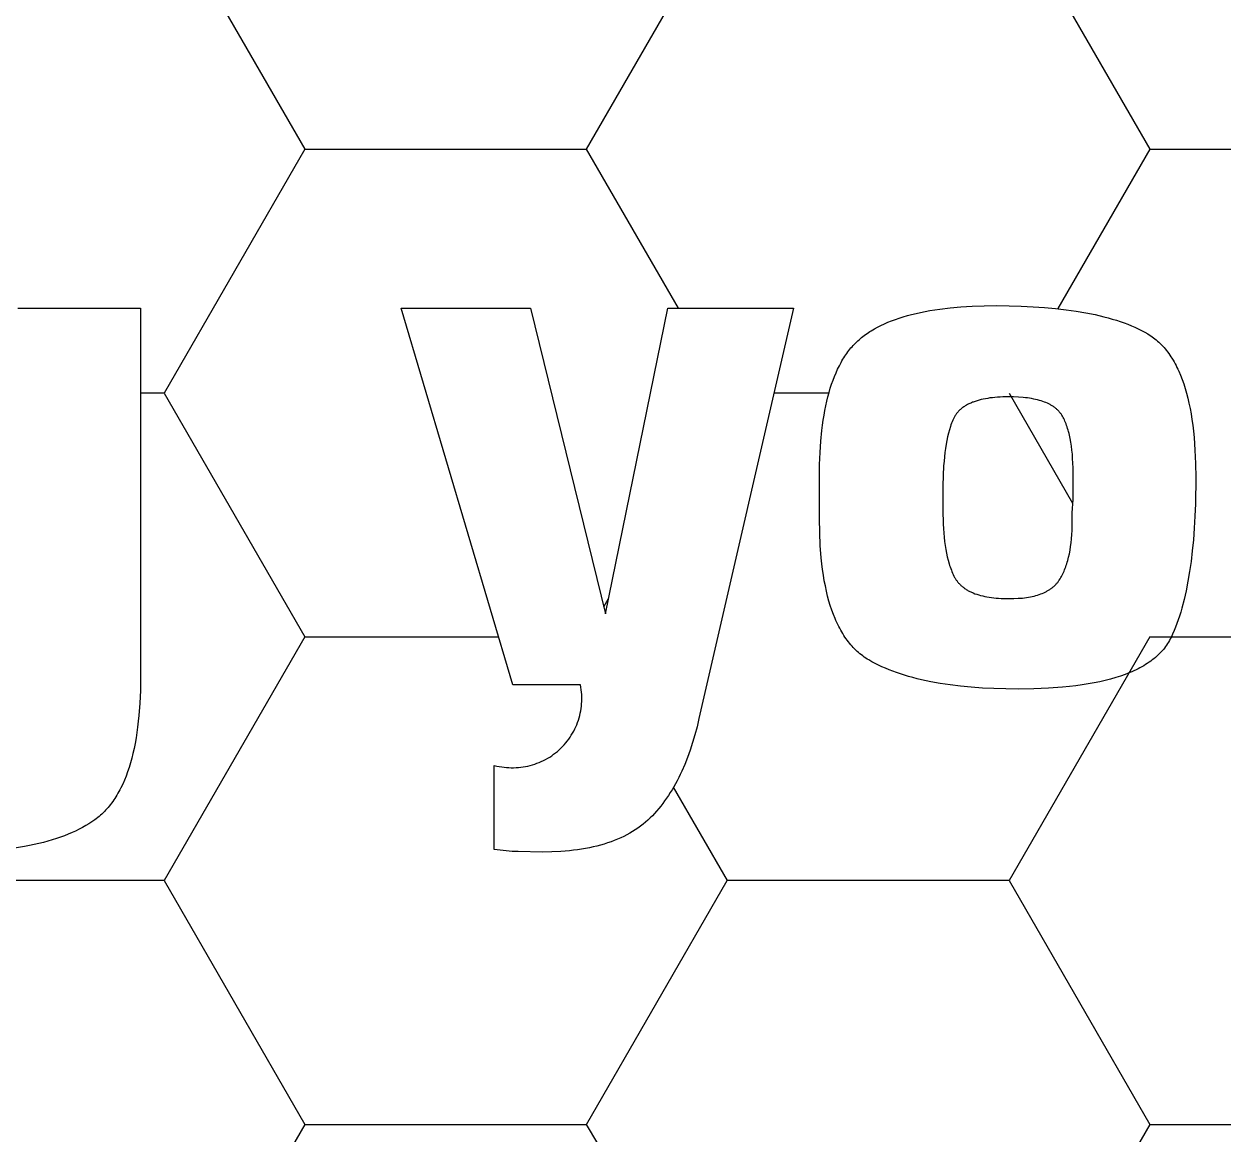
# Model space of a CAD drawing. Header units: millimetres. Extents: x 0 to 80, y 0 to 69.3.
# Drawn here: x 45.93 to 58.72, y 39.78 to 51.62 of the extents above; entities that cross this region are included whole.
import ezdxf

# ---------------------------------------------------------------- set-up
doc = ezdxf.new("R2010")
doc.units = ezdxf.units.MM
doc.header["$MEASUREMENT"] = 0
doc.layers.add('HEX_BACKGROUND', color=3, linetype='CONTINUOUS')
doc.layers.add('TEXT', color=5, linetype='CONTINUOUS')

msp = doc.modelspace()

# ---------------------------------------------------------------- linework, layer by layer
at = {"layer": 'HEX_BACKGROUND'}
for p, q in [((47.426, 52.88), (48.927, 50.28)), ((51.929, 50.28), (53.43, 52.88)), ((56.433, 52.88), (57.934, 50.28)), ((48.927, 50.28), (47.426, 47.68)), ((48.927, 50.28), (51.929, 50.28)), ((52.908, 48.586), (51.93, 50.28)), ((57.934, 50.28), (56.953, 48.58)), ((57.934, 50.28), (60.936, 50.28)), ((47.426, 47.68), (47.175, 47.68)), ((47.426, 47.68), (48.927, 45.08)), ((54.513, 47.68), (53.928, 47.68)), ((56.433, 47.68), (57.111, 46.505)), ((52.114, 45.399), (52.165, 45.489)), ((48.927, 45.08), (47.426, 42.48)), ((48.927, 45.08), (50.991, 45.08)), ((57.934, 45.08), (56.433, 42.48)), ((57.934, 45.08), (59.195, 45.08)), ((53.431, 42.48), (52.856, 43.475)), ((47.426, 42.48), (44.424, 42.48)), ((47.426, 42.48), (48.927, 39.88)), ((51.929, 39.88), (53.43, 42.48)), ((56.433, 42.48), (53.431, 42.48)), ((56.433, 42.48), (57.934, 39.88)), ((48.927, 39.88), (48.337, 38.857)), ((48.927, 39.88), (51.929, 39.88)), ((52.048, 39.675), (51.93, 39.88)), ((57.934, 39.88), (57.333, 38.839)), ((57.934, 39.88), (60.936, 39.88))]:
    msp.add_line(p, q, dxfattribs=at)
at = {"layer": 'TEXT'}
for p, q in [((56.041, 48.606), (56.167, 48.61)), ((56.167, 48.61), (56.297, 48.612)), ((56.297, 48.612), (56.433, 48.61)), ((56.433, 48.61), (56.564, 48.607)), ((45.866, 48.586), (47.175, 48.586)), ((47.175, 48.586), (47.175, 44.653)), ((51.142, 44.567), (49.954, 48.586)), ((49.954, 48.586), (51.332, 48.586)), ((51.332, 48.586), (52.132, 45.324)), ((52.132, 45.324), (52.795, 48.586)), ((52.795, 48.586), (54.137, 48.586)), ((54.137, 48.586), (53.147, 44.3)), ((55.262, 48.48), (55.305, 48.493)), ((55.305, 48.493), (55.349, 48.506)), ((55.349, 48.506), (55.395, 48.518)), ((55.395, 48.518), (55.442, 48.529)), ((55.442, 48.529), (55.49, 48.54)), ((55.49, 48.54), (55.539, 48.55)), ((55.539, 48.55), (55.59, 48.559)), ((55.59, 48.559), (55.695, 48.575)), ((55.695, 48.575), (55.805, 48.588)), ((55.805, 48.588), (55.92, 48.598)), ((55.92, 48.598), (56.041, 48.606)), ((56.564, 48.607), (56.69, 48.601)), ((56.69, 48.601), (56.811, 48.593)), ((56.811, 48.593), (56.928, 48.582)), ((56.928, 48.582), (57.041, 48.569)), ((57.041, 48.569), (57.149, 48.554)), ((57.149, 48.554), (57.252, 48.536)), ((57.252, 48.536), (57.35, 48.516)), ((57.35, 48.516), (57.444, 48.494)), ((57.444, 48.494), (57.489, 48.482)), ((54.965, 48.345), (54.998, 48.364)), ((54.998, 48.364), (55.032, 48.383)), ((55.032, 48.383), (55.067, 48.401)), ((55.067, 48.401), (55.104, 48.418)), ((55.104, 48.418), (55.141, 48.435)), ((55.141, 48.435), (55.18, 48.45)), ((55.18, 48.45), (55.221, 48.465)), ((55.221, 48.465), (55.262, 48.48)), ((57.489, 48.482), (57.534, 48.469)), ((57.534, 48.469), (57.577, 48.456)), ((57.577, 48.456), (57.618, 48.442)), ((57.618, 48.442), (57.659, 48.428)), ((57.659, 48.428), (57.698, 48.413)), ((57.698, 48.413), (57.737, 48.397)), ((57.737, 48.397), (57.774, 48.381)), ((57.774, 48.381), (57.81, 48.364)), ((57.81, 48.364), (57.845, 48.347)), ((54.809, 48.225), (54.821, 48.237)), ((54.821, 48.237), (54.834, 48.249)), ((54.834, 48.249), (54.848, 48.26)), ((54.848, 48.26), (54.861, 48.271)), ((54.861, 48.271), (54.875, 48.283)), ((54.875, 48.283), (54.889, 48.293)), ((54.889, 48.293), (54.904, 48.304)), ((54.904, 48.304), (54.919, 48.315)), ((54.919, 48.315), (54.934, 48.325)), ((54.934, 48.325), (54.949, 48.335)), ((54.949, 48.335), (54.965, 48.345)), ((57.845, 48.347), (57.879, 48.329)), ((57.879, 48.329), (57.911, 48.31)), ((57.911, 48.31), (57.927, 48.301)), ((57.927, 48.301), (57.943, 48.291)), ((57.943, 48.291), (57.958, 48.28)), ((57.958, 48.28), (57.973, 48.269)), ((57.973, 48.269), (57.988, 48.258)), ((57.988, 48.258), (58.003, 48.246)), ((58.003, 48.246), (58.017, 48.233)), ((58.017, 48.233), (58.031, 48.221)), ((54.693, 48.088), (54.704, 48.103)), ((54.704, 48.103), (54.715, 48.118)), ((54.715, 48.118), (54.726, 48.133)), ((54.726, 48.133), (54.737, 48.147)), ((54.737, 48.147), (54.748, 48.161)), ((54.748, 48.161), (54.76, 48.174)), ((54.76, 48.174), (54.772, 48.188)), ((54.772, 48.188), (54.784, 48.201)), ((54.784, 48.201), (54.796, 48.213)), ((54.796, 48.213), (54.809, 48.225)), ((58.031, 48.221), (58.045, 48.207)), ((58.045, 48.207), (58.059, 48.194)), ((58.059, 48.194), (58.072, 48.179)), ((58.072, 48.179), (58.085, 48.165)), ((58.085, 48.165), (58.098, 48.15)), ((58.098, 48.15), (58.111, 48.134)), ((58.111, 48.134), (58.123, 48.118)), ((58.123, 48.118), (58.135, 48.102)), ((58.135, 48.102), (58.147, 48.085)), ((54.606, 47.935), (54.624, 47.971)), ((54.624, 47.971), (54.643, 48.006)), ((54.643, 48.006), (54.652, 48.023)), ((54.652, 48.023), (54.662, 48.04)), ((54.662, 48.04), (54.672, 48.056)), ((54.672, 48.056), (54.683, 48.072)), ((54.683, 48.072), (54.693, 48.088)), ((58.147, 48.085), (58.159, 48.067)), ((58.159, 48.067), (58.17, 48.05)), ((58.17, 48.05), (58.181, 48.031)), ((58.181, 48.031), (58.192, 48.013)), ((58.192, 48.013), (58.203, 47.993)), ((58.203, 47.993), (58.213, 47.974)), ((58.213, 47.974), (58.223, 47.954)), ((54.557, 47.817), (54.572, 47.858)), ((54.572, 47.858), (54.589, 47.897)), ((54.589, 47.897), (54.606, 47.935)), ((58.223, 47.954), (58.233, 47.933)), ((58.233, 47.933), (58.243, 47.912)), ((58.243, 47.912), (58.261, 47.869)), ((58.261, 47.869), (58.279, 47.824)), ((54.515, 47.687), (54.528, 47.732)), ((54.528, 47.732), (54.542, 47.775)), ((54.542, 47.775), (54.557, 47.817)), ((58.279, 47.824), (58.295, 47.777)), ((58.295, 47.777), (58.311, 47.728)), ((58.311, 47.728), (58.325, 47.677)), ((54.48, 47.545), (54.491, 47.594)), ((54.491, 47.594), (54.502, 47.641)), ((54.502, 47.641), (54.515, 47.687)), ((56.071, 47.591), (56.052, 47.584)), ((56.092, 47.598), (56.071, 47.591)), ((56.113, 47.604), (56.092, 47.598)), ((56.135, 47.61), (56.113, 47.604)), ((56.158, 47.615), (56.135, 47.61)), ((56.181, 47.619), (56.158, 47.615)), ((56.206, 47.623), (56.181, 47.619)), ((56.23, 47.627), (56.206, 47.623)), ((56.256, 47.63), (56.23, 47.627)), ((56.283, 47.633), (56.256, 47.63)), ((56.31, 47.635), (56.283, 47.633)), ((56.338, 47.637), (56.31, 47.635)), ((56.367, 47.638), (56.338, 47.637)), ((56.427, 47.639), (56.367, 47.638)), ((56.481, 47.638), (56.427, 47.639)), ((56.533, 47.636), (56.481, 47.638)), ((56.583, 47.632), (56.533, 47.636)), ((56.607, 47.63), (56.583, 47.632)), ((56.63, 47.627), (56.607, 47.63)), ((56.652, 47.624), (56.63, 47.627)), ((56.674, 47.62), (56.652, 47.624)), ((56.696, 47.616), (56.674, 47.62)), ((56.716, 47.612), (56.696, 47.616)), ((56.736, 47.607), (56.716, 47.612)), ((56.756, 47.602), (56.736, 47.607)), ((56.774, 47.597), (56.756, 47.602)), ((56.792, 47.591), (56.774, 47.597)), ((56.81, 47.584), (56.792, 47.591)), ((58.325, 47.677), (58.339, 47.625)), ((58.339, 47.625), (58.351, 47.571)), ((54.461, 47.444), (54.47, 47.495)), ((54.47, 47.495), (54.48, 47.545)), ((55.874, 47.461), (55.869, 47.455)), ((55.88, 47.468), (55.874, 47.461)), ((55.885, 47.474), (55.88, 47.468)), ((55.891, 47.481), (55.885, 47.474)), ((55.896, 47.487), (55.891, 47.481)), ((55.902, 47.493), (55.896, 47.487)), ((55.909, 47.499), (55.902, 47.493)), ((55.915, 47.504), (55.909, 47.499)), ((55.921, 47.51), (55.915, 47.504)), ((55.928, 47.516), (55.921, 47.51)), ((55.935, 47.521), (55.928, 47.516)), ((55.942, 47.526), (55.935, 47.521)), ((55.95, 47.532), (55.942, 47.526)), ((55.957, 47.537), (55.95, 47.532)), ((55.965, 47.542), (55.957, 47.537)), ((55.973, 47.546), (55.965, 47.542)), ((55.981, 47.551), (55.973, 47.546)), ((55.989, 47.556), (55.981, 47.551)), ((55.997, 47.56), (55.989, 47.556)), ((56.006, 47.564), (55.997, 47.56)), ((56.015, 47.569), (56.006, 47.564)), ((56.024, 47.573), (56.015, 47.569)), ((56.033, 47.577), (56.024, 47.573)), ((56.042, 47.581), (56.033, 47.577)), ((56.052, 47.584), (56.042, 47.581)), ((56.827, 47.578), (56.81, 47.584)), ((56.843, 47.571), (56.827, 47.578)), ((56.851, 47.567), (56.843, 47.571)), ((56.858, 47.563), (56.851, 47.567)), ((56.866, 47.56), (56.858, 47.563)), ((56.873, 47.556), (56.866, 47.56)), ((56.88, 47.552), (56.873, 47.556)), ((56.887, 47.548), (56.88, 47.552)), ((56.894, 47.543), (56.887, 47.548)), ((56.901, 47.539), (56.894, 47.543)), ((56.908, 47.535), (56.901, 47.539)), ((56.914, 47.53), (56.908, 47.535)), ((56.92, 47.526), (56.914, 47.53)), ((56.926, 47.521), (56.92, 47.526)), ((56.932, 47.516), (56.926, 47.521)), ((56.938, 47.511), (56.932, 47.516)), ((56.944, 47.506), (56.938, 47.511)), ((56.949, 47.501), (56.944, 47.506)), ((56.954, 47.496), (56.949, 47.501)), ((56.959, 47.491), (56.954, 47.496)), ((56.964, 47.485), (56.959, 47.491)), ((56.969, 47.48), (56.964, 47.485)), ((56.974, 47.474), (56.969, 47.48)), ((56.978, 47.469), (56.974, 47.474)), ((56.983, 47.463), (56.978, 47.469)), ((56.987, 47.457), (56.983, 47.463)), ((58.351, 47.571), (58.363, 47.515)), ((58.363, 47.515), (58.373, 47.457)), ((54.438, 47.281), (54.445, 47.337)), ((54.445, 47.337), (54.453, 47.391)), ((54.453, 47.391), (54.461, 47.444)), ((55.814, 47.341), (55.809, 47.324)), ((55.82, 47.357), (55.814, 47.341)), ((55.826, 47.374), (55.82, 47.357)), ((55.833, 47.389), (55.826, 47.374)), ((55.836, 47.397), (55.833, 47.389)), ((55.84, 47.405), (55.836, 47.397)), ((55.843, 47.412), (55.84, 47.405)), ((55.847, 47.42), (55.843, 47.412)), ((55.851, 47.427), (55.847, 47.42)), ((55.856, 47.434), (55.851, 47.427)), ((55.86, 47.441), (55.856, 47.434)), ((55.865, 47.448), (55.86, 47.441)), ((55.869, 47.455), (55.865, 47.448)), ((56.991, 47.451), (56.987, 47.457)), ((56.995, 47.445), (56.991, 47.451)), ((57.002, 47.433), (56.995, 47.445)), ((57.009, 47.42), (57.002, 47.433)), ((57.016, 47.407), (57.009, 47.42)), ((57.023, 47.393), (57.016, 47.407)), ((57.029, 47.379), (57.023, 47.393)), ((57.036, 47.365), (57.029, 47.379)), ((57.042, 47.35), (57.036, 47.365)), ((57.047, 47.334), (57.042, 47.35)), ((57.053, 47.318), (57.047, 47.334)), ((58.373, 47.457), (58.383, 47.397)), ((58.383, 47.397), (58.391, 47.336)), ((58.391, 47.336), (58.399, 47.272)), ((54.427, 47.166), (54.438, 47.281)), ((55.778, 47.214), (55.77, 47.174)), ((55.788, 47.252), (55.778, 47.214)), ((55.798, 47.289), (55.788, 47.252)), ((55.809, 47.324), (55.798, 47.289)), ((57.058, 47.302), (57.053, 47.318)), ((57.063, 47.285), (57.058, 47.302)), ((57.068, 47.268), (57.063, 47.285)), ((57.073, 47.25), (57.068, 47.268)), ((57.077, 47.232), (57.073, 47.25)), ((57.085, 47.195), (57.077, 47.232)), ((58.399, 47.272), (58.405, 47.207)), ((58.405, 47.207), (58.415, 47.072)), ((54.419, 47.045), (54.427, 47.166)), ((55.755, 47.09), (55.749, 47.046)), ((55.762, 47.133), (55.755, 47.09)), ((55.77, 47.174), (55.762, 47.133)), ((57.092, 47.155), (57.085, 47.195)), ((57.098, 47.114), (57.092, 47.155)), ((57.103, 47.071), (57.098, 47.114)), ((54.414, 46.919), (54.419, 47.045)), ((55.74, 46.953), (55.736, 46.904)), ((55.744, 47), (55.74, 46.953)), ((55.749, 47.046), (55.744, 47)), ((57.108, 47.027), (57.103, 47.071)), ((57.111, 46.98), (57.108, 47.027)), ((57.113, 46.932), (57.111, 46.98)), ((58.415, 47.072), (58.421, 46.929)), ((54.413, 46.787), (54.414, 46.919)), ((55.736, 46.904), (55.731, 46.801)), ((57.115, 46.882), (57.113, 46.932)), ((57.115, 46.83), (57.115, 46.882)), ((57.115, 46.546), (57.115, 46.83)), ((58.421, 46.929), (58.423, 46.778)), ((54.413, 46.339), (54.413, 46.787)), ((55.731, 46.801), (55.729, 46.692)), ((55.729, 46.692), (55.729, 46.58)), ((58.423, 46.778), (58.419, 46.499)), ((55.729, 46.58), (55.729, 46.383)), ((57.107, 46.404), (57.115, 46.546)), ((58.419, 46.499), (58.414, 46.367)), ((54.415, 46.193), (54.413, 46.339)), ((55.729, 46.383), (55.73, 46.332)), ((55.73, 46.332), (55.731, 46.282)), ((57.107, 46.262), (57.107, 46.404)), ((58.414, 46.367), (58.407, 46.239)), ((54.421, 46.054), (54.415, 46.193)), ((55.731, 46.282), (55.734, 46.234)), ((55.734, 46.234), (55.737, 46.187)), ((55.737, 46.187), (55.741, 46.141)), ((57.102, 46.17), (57.105, 46.215)), ((57.105, 46.215), (57.107, 46.262)), ((58.407, 46.239), (58.398, 46.116)), ((54.431, 45.922), (54.421, 46.054)), ((55.741, 46.141), (55.746, 46.097)), ((55.746, 46.097), (55.752, 46.054)), ((55.752, 46.054), (55.759, 46.012)), ((57.089, 46.043), (57.095, 46.084)), ((57.095, 46.084), (57.099, 46.126)), ((57.099, 46.126), (57.102, 46.17)), ((58.398, 46.116), (58.386, 45.998)), ((55.759, 46.012), (55.766, 45.972)), ((55.766, 45.972), (55.775, 45.933)), ((55.775, 45.933), (55.784, 45.896)), ((57.059, 45.893), (57.068, 45.929)), ((57.068, 45.929), (57.076, 45.965)), ((57.076, 45.965), (57.083, 46.003)), ((57.083, 46.003), (57.089, 46.043)), ((58.386, 45.998), (58.373, 45.885)), ((54.438, 45.859), (54.431, 45.922)), ((54.445, 45.797), (54.438, 45.859)), ((54.454, 45.737), (54.445, 45.797)), ((55.784, 45.896), (55.795, 45.86)), ((55.795, 45.86), (55.8, 45.842)), ((55.8, 45.842), (55.806, 45.825)), ((55.806, 45.825), (55.812, 45.808)), ((55.812, 45.808), (55.818, 45.791)), ((57.02, 45.781), (57.026, 45.796)), ((57.026, 45.796), (57.032, 45.811)), ((57.032, 45.811), (57.038, 45.827)), ((57.038, 45.827), (57.043, 45.843)), ((57.043, 45.843), (57.049, 45.859)), ((57.049, 45.859), (57.054, 45.876)), ((57.054, 45.876), (57.059, 45.893)), ((58.373, 45.885), (58.358, 45.776)), ((54.464, 45.678), (54.454, 45.737)), ((54.475, 45.622), (54.464, 45.678)), ((55.818, 45.791), (55.825, 45.775)), ((55.825, 45.775), (55.832, 45.759)), ((55.832, 45.759), (55.838, 45.744)), ((55.838, 45.744), (55.846, 45.728)), ((55.846, 45.728), (55.849, 45.721)), ((55.849, 45.721), (55.853, 45.714)), ((55.853, 45.714), (55.857, 45.706)), ((55.857, 45.706), (55.862, 45.699)), ((55.862, 45.699), (55.866, 45.692)), ((55.866, 45.692), (55.871, 45.685)), ((55.871, 45.685), (55.875, 45.679)), ((55.875, 45.679), (55.88, 45.672)), ((55.88, 45.672), (55.885, 45.665)), ((56.956, 45.667), (56.96, 45.673)), ((56.96, 45.673), (56.965, 45.679)), ((56.965, 45.679), (56.969, 45.685)), ((56.969, 45.685), (56.977, 45.698)), ((56.977, 45.698), (56.984, 45.711)), ((56.984, 45.711), (56.992, 45.724)), ((56.992, 45.724), (56.999, 45.738)), ((56.999, 45.738), (57.006, 45.752)), ((57.006, 45.752), (57.013, 45.766)), ((57.013, 45.766), (57.02, 45.781)), ((58.34, 45.672), (58.321, 45.572)), ((58.358, 45.776), (58.34, 45.672)), ((54.486, 45.567), (54.475, 45.622)), ((54.499, 45.514), (54.486, 45.567)), ((55.885, 45.665), (55.891, 45.659)), ((55.891, 45.659), (55.896, 45.653)), ((55.896, 45.653), (55.902, 45.647)), ((55.902, 45.647), (55.908, 45.64)), ((55.908, 45.64), (55.914, 45.635)), ((55.914, 45.635), (55.92, 45.629)), ((55.92, 45.629), (55.926, 45.623)), ((55.926, 45.623), (55.933, 45.617)), ((55.933, 45.617), (55.939, 45.612)), ((55.939, 45.612), (55.946, 45.607)), ((55.946, 45.607), (55.953, 45.601)), ((55.953, 45.601), (55.96, 45.596)), ((55.96, 45.596), (55.968, 45.591)), ((55.968, 45.591), (55.975, 45.586)), ((55.975, 45.586), (55.983, 45.582)), ((55.983, 45.582), (55.991, 45.577)), ((55.991, 45.577), (55.999, 45.572)), ((55.999, 45.572), (56.007, 45.568)), ((56.007, 45.568), (56.016, 45.564)), ((56.016, 45.564), (56.024, 45.559)), ((56.024, 45.559), (56.033, 45.555)), ((56.033, 45.555), (56.042, 45.551)), ((56.042, 45.551), (56.051, 45.548)), ((56.051, 45.548), (56.07, 45.54)), ((56.07, 45.54), (56.089, 45.534)), ((56.771, 45.537), (56.787, 45.543)), ((56.787, 45.543), (56.803, 45.55)), ((56.803, 45.55), (56.818, 45.557)), ((56.818, 45.557), (56.826, 45.561)), ((56.826, 45.561), (56.833, 45.565)), ((56.833, 45.565), (56.84, 45.569)), ((56.84, 45.569), (56.848, 45.573)), ((56.848, 45.573), (56.854, 45.577)), ((56.854, 45.577), (56.861, 45.581)), ((56.861, 45.581), (56.868, 45.585)), ((56.868, 45.585), (56.874, 45.59)), ((56.874, 45.59), (56.881, 45.594)), ((56.881, 45.594), (56.887, 45.599)), ((56.887, 45.599), (56.893, 45.603)), ((56.893, 45.603), (56.899, 45.608)), ((56.899, 45.608), (56.905, 45.613)), ((56.905, 45.613), (56.911, 45.618)), ((56.911, 45.618), (56.916, 45.623)), ((56.916, 45.623), (56.922, 45.628)), ((56.922, 45.628), (56.927, 45.634)), ((56.927, 45.634), (56.932, 45.639)), ((56.932, 45.639), (56.937, 45.644)), ((56.937, 45.644), (56.942, 45.65)), ((56.942, 45.65), (56.947, 45.656)), ((56.947, 45.656), (56.952, 45.661)), ((56.952, 45.661), (56.956, 45.667)), ((58.321, 45.572), (58.299, 45.477)), ((54.513, 45.462), (54.499, 45.514)), ((54.528, 45.413), (54.513, 45.462)), ((54.544, 45.365), (54.528, 45.413)), ((56.089, 45.534), (56.11, 45.527)), ((56.11, 45.527), (56.13, 45.521)), ((56.13, 45.521), (56.152, 45.516)), ((56.152, 45.516), (56.174, 45.511)), ((56.174, 45.511), (56.197, 45.506)), ((56.197, 45.506), (56.221, 45.502)), ((56.221, 45.502), (56.245, 45.499)), ((56.245, 45.499), (56.27, 45.496)), ((56.27, 45.496), (56.296, 45.493)), ((56.296, 45.493), (56.322, 45.491)), ((56.322, 45.491), (56.35, 45.49)), ((56.35, 45.49), (56.377, 45.488)), ((56.377, 45.488), (56.435, 45.487)), ((56.435, 45.487), (56.485, 45.488)), ((56.485, 45.488), (56.532, 45.491)), ((56.532, 45.491), (56.555, 45.492)), ((56.555, 45.492), (56.577, 45.494)), ((56.577, 45.494), (56.599, 45.497)), ((56.599, 45.497), (56.62, 45.5)), ((56.62, 45.5), (56.641, 45.503)), ((56.641, 45.503), (56.661, 45.507)), ((56.661, 45.507), (56.681, 45.511)), ((56.681, 45.511), (56.7, 45.515)), ((56.7, 45.515), (56.718, 45.52)), ((56.718, 45.52), (56.736, 45.525)), ((56.736, 45.525), (56.754, 45.531)), ((56.754, 45.531), (56.771, 45.537)), ((58.299, 45.477), (58.276, 45.387)), ((54.561, 45.319), (54.544, 45.365)), ((54.579, 45.274), (54.561, 45.319)), ((58.25, 45.302), (58.236, 45.261)), ((58.263, 45.344), (58.25, 45.302)), ((58.276, 45.387), (58.263, 45.344)), ((54.588, 45.253), (54.579, 45.274)), ((54.598, 45.231), (54.588, 45.253)), ((54.608, 45.211), (54.598, 45.231)), ((54.618, 45.19), (54.608, 45.211)), ((54.628, 45.171), (54.618, 45.19)), ((54.639, 45.151), (54.628, 45.171)), ((58.208, 45.183), (58.193, 45.146)), ((58.222, 45.221), (58.208, 45.183)), ((58.236, 45.261), (58.222, 45.221)), ((54.65, 45.132), (54.639, 45.151)), ((54.661, 45.114), (54.65, 45.132)), ((54.672, 45.095), (54.661, 45.114)), ((54.684, 45.078), (54.672, 45.095)), ((54.696, 45.06), (54.684, 45.078)), ((54.708, 45.044), (54.696, 45.06)), ((54.72, 45.027), (54.708, 45.044)), ((58.143, 45.04), (58.134, 45.024)), ((58.152, 45.057), (58.143, 45.04)), ((58.161, 45.074), (58.152, 45.057)), ((58.177, 45.109), (58.161, 45.074)), ((58.193, 45.146), (58.177, 45.109)), ((54.733, 45.011), (54.72, 45.027)), ((54.746, 44.996), (54.733, 45.011)), ((54.759, 44.981), (54.746, 44.996)), ((54.773, 44.966), (54.759, 44.981)), ((54.786, 44.952), (54.773, 44.966)), ((54.8, 44.938), (54.786, 44.952)), ((54.815, 44.925), (54.8, 44.938)), ((54.829, 44.912), (54.815, 44.925)), ((54.844, 44.899), (54.829, 44.912)), ((58.038, 44.901), (58.023, 44.887)), ((58.052, 44.916), (58.038, 44.901)), ((58.065, 44.93), (58.052, 44.916)), ((58.078, 44.945), (58.065, 44.93)), ((58.09, 44.96), (58.078, 44.945)), ((58.102, 44.976), (58.09, 44.96)), ((58.113, 44.992), (58.102, 44.976)), ((58.124, 45.008), (58.113, 44.992)), ((58.134, 45.024), (58.124, 45.008)), ((54.859, 44.887), (54.844, 44.899)), ((54.874, 44.876), (54.859, 44.887)), ((54.89, 44.864), (54.874, 44.876)), ((54.905, 44.854), (54.89, 44.864)), ((54.921, 44.843), (54.905, 44.854)), ((54.938, 44.833), (54.921, 44.843)), ((54.971, 44.814), (54.938, 44.833)), ((55.005, 44.796), (54.971, 44.814)), ((55.041, 44.778), (55.005, 44.796)), ((55.077, 44.761), (55.041, 44.778)), ((57.889, 44.784), (57.869, 44.772)), ((57.907, 44.796), (57.889, 44.784)), ((57.926, 44.808), (57.907, 44.796)), ((57.943, 44.821), (57.926, 44.808)), ((57.96, 44.833), (57.943, 44.821)), ((57.977, 44.846), (57.96, 44.833)), ((57.993, 44.86), (57.977, 44.846)), ((58.009, 44.873), (57.993, 44.86)), ((58.023, 44.887), (58.009, 44.873)), ((47.175, 44.653), (47.173, 44.509)), ((55.115, 44.744), (55.077, 44.761)), ((55.154, 44.728), (55.115, 44.744)), ((55.193, 44.713), (55.154, 44.728)), ((55.234, 44.698), (55.193, 44.713)), ((55.276, 44.684), (55.234, 44.698)), ((55.319, 44.67), (55.276, 44.684)), ((55.363, 44.657), (55.319, 44.67)), ((55.408, 44.645), (55.363, 44.657)), ((55.454, 44.633), (55.408, 44.645)), ((57.57, 44.645), (57.516, 44.629)), ((57.622, 44.661), (57.57, 44.645)), ((57.672, 44.679), (57.622, 44.661)), ((57.696, 44.688), (57.672, 44.679)), ((57.719, 44.698), (57.696, 44.688)), ((57.742, 44.708), (57.719, 44.698)), ((57.765, 44.718), (57.742, 44.708)), ((57.787, 44.728), (57.765, 44.718)), ((57.808, 44.739), (57.787, 44.728)), ((57.829, 44.75), (57.808, 44.739)), ((57.85, 44.761), (57.829, 44.75)), ((57.869, 44.772), (57.85, 44.761)), ((51.865, 44.567), (51.142, 44.567)), ((51.87, 44.542), (51.865, 44.567)), ((51.873, 44.516), (51.87, 44.542)), ((51.876, 44.491), (51.873, 44.516)), ((55.501, 44.622), (55.454, 44.633)), ((55.598, 44.601), (55.501, 44.622)), ((55.7, 44.583), (55.598, 44.601)), ((55.806, 44.567), (55.7, 44.583)), ((55.916, 44.554), (55.806, 44.567)), ((56.03, 44.543), (55.916, 44.554)), ((56.149, 44.534), (56.03, 44.543)), ((56.272, 44.528), (56.149, 44.534)), ((56.399, 44.525), (56.272, 44.528)), ((56.53, 44.523), (56.399, 44.525)), ((56.697, 44.526), (56.53, 44.523)), ((56.855, 44.532), (56.697, 44.526)), ((57.004, 44.543), (56.855, 44.532)), ((57.076, 44.55), (57.004, 44.543)), ((57.145, 44.558), (57.076, 44.55)), ((57.212, 44.567), (57.145, 44.558)), ((57.277, 44.577), (57.212, 44.567)), ((57.34, 44.589), (57.277, 44.577)), ((57.401, 44.601), (57.34, 44.589)), ((57.459, 44.614), (57.401, 44.601)), ((57.516, 44.629), (57.459, 44.614)), ((47.173, 44.509), (47.167, 44.373)), ((51.878, 44.466), (51.876, 44.491)), ((51.877, 44.365), (51.879, 44.39)), ((51.879, 44.441), (51.878, 44.466)), ((51.879, 44.415), (51.879, 44.441)), ((51.879, 44.39), (51.879, 44.415)), ((47.167, 44.373), (47.157, 44.242)), ((51.857, 44.24), (51.862, 44.264)), ((51.862, 44.264), (51.867, 44.289)), ((51.867, 44.289), (51.872, 44.314)), ((51.872, 44.314), (51.875, 44.339)), ((51.875, 44.339), (51.877, 44.365)), ((53.147, 44.3), (53.128, 44.209)), ((47.151, 44.18), (47.144, 44.118)), ((47.157, 44.242), (47.151, 44.18)), ((51.815, 44.12), (51.825, 44.143)), ((51.825, 44.143), (51.834, 44.167)), ((51.834, 44.167), (51.842, 44.191)), ((51.842, 44.191), (51.85, 44.215)), ((51.85, 44.215), (51.857, 44.24)), ((53.128, 44.209), (53.107, 44.12)), ((47.136, 44.059), (47.127, 44.001)), ((47.144, 44.118), (47.136, 44.059)), ((51.739, 43.988), (51.753, 44.009)), ((51.753, 44.009), (51.767, 44.03)), ((51.767, 44.03), (51.78, 44.052)), ((51.78, 44.052), (51.793, 44.074)), ((51.793, 44.074), (51.804, 44.097)), ((51.804, 44.097), (51.815, 44.12)), ((53.085, 44.035), (53.06, 43.952)), ((53.107, 44.12), (53.085, 44.035)), ((47.106, 43.89), (47.094, 43.836)), ((47.117, 43.944), (47.106, 43.89)), ((47.127, 44.001), (47.117, 43.944)), ((51.637, 43.875), (51.656, 43.893)), ((51.656, 43.893), (51.674, 43.911)), ((51.674, 43.911), (51.691, 43.929)), ((51.691, 43.929), (51.708, 43.948)), ((51.708, 43.948), (51.724, 43.968)), ((51.724, 43.968), (51.739, 43.988)), ((53.06, 43.952), (53.034, 43.872)), ((47.081, 43.785), (47.068, 43.735)), ((47.094, 43.836), (47.081, 43.785)), ((51.424, 43.74), (51.447, 43.75)), ((51.447, 43.75), (51.47, 43.761)), ((51.47, 43.761), (51.493, 43.773)), ((51.493, 43.773), (51.515, 43.785)), ((51.515, 43.785), (51.537, 43.798)), ((51.537, 43.798), (51.558, 43.812)), ((51.558, 43.812), (51.578, 43.827)), ((51.578, 43.827), (51.599, 43.842)), ((51.599, 43.842), (51.618, 43.858)), ((51.618, 43.858), (51.637, 43.875)), ((53.006, 43.794), (52.977, 43.72)), ((53.034, 43.872), (53.006, 43.794)), ((47.037, 43.64), (47.021, 43.594)), ((47.053, 43.686), (47.037, 43.64)), ((47.068, 43.735), (47.053, 43.686)), ((50.944, 42.811), (50.944, 43.706)), ((50.944, 43.706), (50.974, 43.702)), ((50.974, 43.702), (50.996, 43.697)), ((50.996, 43.697), (51.026, 43.693)), ((51.026, 43.693), (51.051, 43.689)), ((51.051, 43.689), (51.076, 43.687)), ((51.076, 43.687), (51.102, 43.685)), ((51.102, 43.685), (51.127, 43.684)), ((51.127, 43.684), (51.152, 43.684)), ((51.152, 43.684), (51.178, 43.685)), ((51.178, 43.685), (51.203, 43.686)), ((51.203, 43.686), (51.228, 43.689)), ((51.228, 43.689), (51.253, 43.692)), ((51.253, 43.692), (51.278, 43.697)), ((51.278, 43.697), (51.303, 43.702)), ((51.303, 43.702), (51.328, 43.708)), ((51.328, 43.708), (51.352, 43.715)), ((51.352, 43.715), (51.377, 43.722)), ((51.377, 43.722), (51.4, 43.731)), ((51.4, 43.731), (51.424, 43.74)), ((52.945, 43.648), (52.929, 43.613)), ((52.977, 43.72), (52.945, 43.648)), ((46.985, 43.509), (46.965, 43.468)), ((47.003, 43.551), (46.985, 43.509)), ((47.021, 43.594), (47.003, 43.551)), ((52.877, 43.512), (52.859, 43.48)), ((52.895, 43.545), (52.877, 43.512)), ((52.912, 43.579), (52.895, 43.545)), ((52.929, 43.613), (52.912, 43.579)), ((46.912, 43.374), (46.901, 43.357)), ((46.923, 43.392), (46.912, 43.374)), ((46.934, 43.411), (46.923, 43.392)), ((46.945, 43.43), (46.934, 43.411)), ((46.955, 43.449), (46.945, 43.43)), ((46.965, 43.468), (46.955, 43.449)), ((52.802, 43.388), (52.782, 43.359)), ((52.822, 43.418), (52.802, 43.388)), ((52.841, 43.449), (52.822, 43.418)), ((52.859, 43.48), (52.841, 43.449)), ((46.815, 43.245), (46.802, 43.23)), ((46.828, 43.259), (46.815, 43.245)), ((46.841, 43.275), (46.828, 43.259)), ((46.854, 43.29), (46.841, 43.275)), ((46.866, 43.306), (46.854, 43.29)), ((46.878, 43.323), (46.866, 43.306)), ((46.889, 43.34), (46.878, 43.323)), ((46.901, 43.357), (46.889, 43.34)), ((52.699, 43.248), (52.676, 43.222)), ((52.72, 43.275), (52.699, 43.248)), ((52.741, 43.302), (52.72, 43.275)), ((52.762, 43.33), (52.741, 43.302)), ((52.782, 43.359), (52.762, 43.33)), ((46.688, 43.129), (46.657, 43.108)), ((46.703, 43.14), (46.688, 43.129)), ((46.718, 43.152), (46.703, 43.14)), ((46.733, 43.164), (46.718, 43.152)), ((46.747, 43.177), (46.733, 43.164)), ((46.761, 43.189), (46.747, 43.177)), ((46.775, 43.203), (46.761, 43.189)), ((46.789, 43.216), (46.775, 43.203)), ((46.802, 43.23), (46.789, 43.216)), ((52.583, 43.125), (52.558, 43.103)), ((52.608, 43.148), (52.583, 43.125)), ((52.631, 43.172), (52.608, 43.148)), ((52.654, 43.197), (52.631, 43.172)), ((52.676, 43.222), (52.654, 43.197)), ((46.445, 42.992), (46.405, 42.975)), ((46.483, 43.009), (46.445, 42.992)), ((46.521, 43.028), (46.483, 43.009)), ((46.557, 43.047), (46.521, 43.028)), ((46.591, 43.066), (46.557, 43.047)), ((46.625, 43.086), (46.591, 43.066)), ((46.657, 43.108), (46.625, 43.086)), ((52.389, 42.985), (52.358, 42.968)), ((52.419, 43.003), (52.389, 42.985)), ((52.449, 43.021), (52.419, 43.003)), ((52.477, 43.041), (52.449, 43.021)), ((52.505, 43.061), (52.477, 43.041)), ((52.532, 43.081), (52.505, 43.061)), ((52.558, 43.103), (52.532, 43.081)), ((45.991, 42.854), (45.938, 42.844)), ((46.042, 42.865), (45.991, 42.854)), ((46.092, 42.876), (46.042, 42.865)), ((46.14, 42.888), (46.092, 42.876)), ((46.187, 42.901), (46.14, 42.888)), ((46.233, 42.914), (46.187, 42.901)), ((46.278, 42.928), (46.233, 42.914)), ((46.322, 42.943), (46.278, 42.928)), ((46.364, 42.959), (46.322, 42.943)), ((46.405, 42.975), (46.364, 42.959)), ((52.079, 42.859), (52.04, 42.849)), ((52.116, 42.87), (52.079, 42.859)), ((52.153, 42.882), (52.116, 42.87)), ((52.19, 42.894), (52.153, 42.882)), ((52.225, 42.908), (52.19, 42.894)), ((52.259, 42.921), (52.225, 42.908)), ((52.293, 42.936), (52.259, 42.921)), ((52.326, 42.952), (52.293, 42.936)), ((52.358, 42.968), (52.326, 42.952)), ((45.938, 42.844), (45.83, 42.826)), ((51.009, 42.803), (50.944, 42.811)), ((51.073, 42.797), (51.009, 42.803)), ((51.138, 42.792), (51.073, 42.797)), ((51.202, 42.789), (51.138, 42.792)), ((51.461, 42.785), (51.202, 42.789)), ((51.559, 42.786), (51.461, 42.785)), ((51.654, 42.791), (51.559, 42.786)), ((51.7, 42.794), (51.654, 42.791)), ((51.746, 42.799), (51.7, 42.794)), ((51.79, 42.803), (51.746, 42.799)), ((51.834, 42.809), (51.79, 42.803)), ((51.877, 42.816), (51.834, 42.809)), ((51.919, 42.823), (51.877, 42.816)), ((51.96, 42.831), (51.919, 42.823)), ((52, 42.839), (51.96, 42.831)), ((52.04, 42.849), (52, 42.839))]:
    msp.add_line(p, q, dxfattribs=at)

doc.saveas('drawing.dxf')
